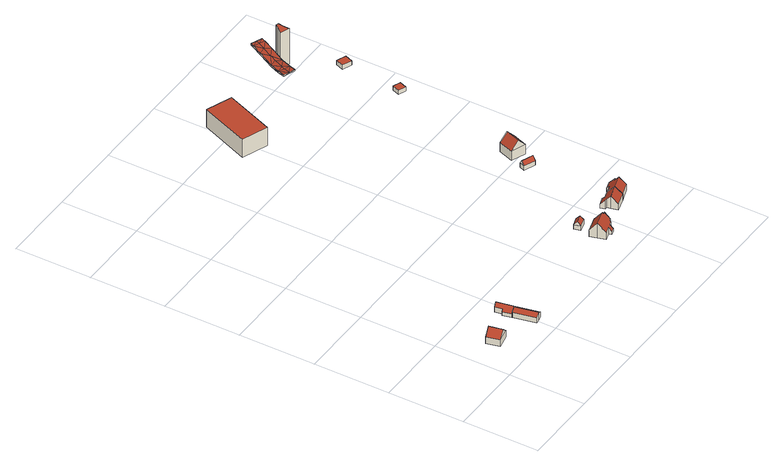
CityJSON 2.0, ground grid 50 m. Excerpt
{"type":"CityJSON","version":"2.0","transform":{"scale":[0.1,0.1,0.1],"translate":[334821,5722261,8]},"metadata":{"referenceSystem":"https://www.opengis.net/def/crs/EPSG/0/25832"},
"CityObjects":{
"building1":{"type":"Building","attributes":{"Geometrietyp2DReferenz":"3000","Gemeindeschluessel":"05170044","function":"31001_2100","roofType":"3100","measuredHeight":9.15},"address":[{"country":"Germany","locality":"Voerde","thoroughfareNumber":"18","thoroughfareName":"Schleusenstraße"}],"geometry":[{"type":"Solid","lod":"2","boundaries":[[[[0,1,2,3]],[[4,5,1,0]],[[6,7,5,4]],[[3,2,7,6]],[[0,8,4]],[[6,9,3]],[[3,9,8,0]],[[4,8,9,6]],[[1,5,7,2]]]],"semantics":{"surfaces":[{"type":"WallSurface"},{"type":"RoofSurface"},{"type":"GroundSurface"}],"values":[[0,0,0,0,0,0,1,1,2]]}}]},
"building2":{"type":"Building","attributes":{"Geometrietyp2DReferenz":"3000","Gemeindeschluessel":"05170044","function":"31001_2100","roofType":"3100","measuredHeight":5.26},"address":[{"country":"Germany","locality":"Voerde","thoroughfareNumber":"18","thoroughfareName":"Schleusenstraße"}],"geometry":[{"type":"Solid","lod":"2","boundaries":[[[[10,11,12,13]],[[14,15,11,10]],[[16,17,15,14]],[[18,19,17,16]],[[20,21,19,18]],[[22,23,21,20]],[[13,12,23,22]],[[10,13,22,20,14]],[[18,16,14,20]],[[11,15,17,19,21,23,12]]]],"semantics":{"surfaces":[{"type":"WallSurface"},{"type":"RoofSurface"},{"type":"GroundSurface"}],"values":[[0,0,0,0,0,0,0,1,1,2]]}}]},
"building3":{"type":"Building","attributes":{"Geometrietyp2DReferenz":"3000","Gemeindeschluessel":"05170044","function":"31001_1000","roofType":"3100","measuredHeight":5.33},"address":[{"country":"Germany","locality":"Voerde","thoroughfareNumber":"18","thoroughfareName":"Schleusenstraße"}],"geometry":[{"type":"Solid","lod":"2","boundaries":[[[[24,25,26,27]],[[28,29,25,24]],[[16,30,29,28]],[[31,32,30,16]],[[33,34,32,31]],[[35,36,34,33]],[[37,38,36,35]],[[27,26,38,37]],[[27,37,35,33,31,24]],[[16,28,24,31]],[[25,29,30,32,34,36,38,26]]]],"semantics":{"surfaces":[{"type":"WallSurface"},{"type":"RoofSurface"},{"type":"GroundSurface"}],"values":[[0,0,0,0,0,0,0,0,1,1,2]]}}]},
"building4":{"type":"Building","attributes":{"Geometrietyp2DReferenz":"3000","Gemeindeschluessel":"05170044","function":"31001_1010","roofType":"3100","measuredHeight":10.44},"address":[{"country":"Germany","locality":"Voerde","thoroughfareNumber":"14","thoroughfareName":"Schleusenstraße"}],"geometry":[{"type":"Solid","lod":"2","boundaries":[[[[39,40,41,42]],[[43,44,40,39]],[[45,46,44,43]],[[47,48,46,45]],[[49,50,48,47]],[[51,52,50,49]],[[53,54,52,51]],[[55,56,54,53]],[[57,58,56,55]],[[59,60,58,57]],[[61,62,60,59]],[[63,64,62,61]],[[65,66,64,63]],[[42,41,66,65]],[[47,45,43,49]],[[39,42,65,63,61,59,57,55,53,51,49,43]],[[40,44,46,48,50,52,54,56,58,60,62,64,66,41]]]],"semantics":{"surfaces":[{"type":"WallSurface"},{"type":"RoofSurface"},{"type":"GroundSurface"}],"values":[[0,0,0,0,0,0,0,0,0,0,0,0,0,0,1,1,2]]}}]},
"building5":{"type":"Building","attributes":{"Geometrietyp2DReferenz":"3000","Gemeindeschluessel":"05170044","function":"31001_2723","roofType":"3100","measuredHeight":5.44},"address":[{"country":"Germany","locality":"Voerde","thoroughfareNumber":"14","thoroughfareName":"Schleusenstraße"}],"geometry":[{"type":"Solid","lod":"2","boundaries":[[[[67,68,69,70]],[[71,72,68,67]],[[73,74,72,71]],[[70,69,74,73]],[[67,75,71]],[[73,76,70]],[[70,76,75,67]],[[71,75,76,73]],[[68,72,74,69]]]],"semantics":{"surfaces":[{"type":"WallSurface"},{"type":"RoofSurface"},{"type":"GroundSurface"}],"values":[[0,0,0,0,0,0,1,1,2]]}}]},
"building6":{"type":"Building","attributes":{"Geometrietyp2DReferenz":"3000","Gemeindeschluessel":"05170044","function":"31001_1010","roofType":"3100","measuredHeight":8.78},"address":[{"country":"Germany","locality":"Voerde","thoroughfareNumber":"12","thoroughfareName":"Schleusenstraße"}],"geometry":[{"type":"Solid","lod":"2","boundaries":[[[[77,78,79,80]],[[81,82,78,77]],[[83,84,82,81]],[[85,86,84,83]],[[87,88,86,85]],[[89,90,88,87]],[[91,92,90,89]],[[93,94,92,91]],[[95,96,94,93]],[[80,79,96,95]],[[91,89,87,85,83,81,77,93]],[[80,95,93,77]],[[78,82,84,86,88,90,92,94,96,79]]]],"semantics":{"surfaces":[{"type":"WallSurface"},{"type":"RoofSurface"},{"type":"GroundSurface"}],"values":[[0,0,0,0,0,0,0,0,0,0,1,1,2]]}}]},
"building7":{"type":"Building","attributes":{"Geometrietyp2DReferenz":"3000","Gemeindeschluessel":"05170044","function":"31001_2000","roofType":"1000","measuredHeight":13.06},"address":[{"country":"Germany","locality":"Wesel","thoroughfareNumber":"241","thoroughfareName":"Emmelsumer Straße"}],"geometry":[{"type":"Solid","lod":"2","boundaries":[[[[97,98,99,100]],[[101,102,98,97]],[[103,104,102,101]],[[100,99,104,103]],[[101,97,100,103]],[[98,102,104,99]]]],"semantics":{"surfaces":[{"type":"WallSurface"},{"type":"RoofSurface"},{"type":"GroundSurface"}],"values":[[0,0,0,0,1,2]]}}]},
"building8":{"type":"Building","attributes":{"Geometrietyp2DReferenz":"3000","Gemeindeschluessel":"05170044","function":"31001_1010","roofType":"3100","measuredHeight":8.73},"address":[{"country":"Germany","locality":"Voerde","thoroughfareNumber":"10","thoroughfareName":"Schleusenstraße"}],"geometry":[{"type":"Solid","lod":"2","boundaries":[[[[105,106,107,108]],[[109,110,106,105]],[[111,112,110,109]],[[113,114,112,111]],[[115,116,114,113]],[[95,117,116,115]],[[93,118,117,95]],[[91,119,118,93]],[[120,121,119,91]],[[108,107,121,120]],[[111,109,105,108,120,91,93,113]],[[95,115,113,93]],[[106,110,112,114,116,117,118,119,121,107]]]],"semantics":{"surfaces":[{"type":"WallSurface"},{"type":"RoofSurface"},{"type":"GroundSurface"}],"values":[[0,0,0,0,0,0,0,0,0,0,1,1,2]]}}]},
"building9":{"type":"Building","attributes":{"Geometrietyp2DReferenz":"3000","Gemeindeschluessel":"05170044","function":"31001_2723","roofType":"3100","measuredHeight":6.07},"address":[{"country":"Germany","locality":"Voerde","thoroughfareNumber":"2","thoroughfareName":"Schleusenstraße"}],"geometry":[{"type":"Solid","lod":"2","boundaries":[[[[122,123,124,125]],[[126,127,123,122]],[[128,129,127,126]],[[125,124,129,128]],[[122,130,126]],[[128,131,125]],[[125,131,130,122]],[[126,130,131,128]],[[123,127,129,124]]]],"semantics":{"surfaces":[{"type":"WallSurface"},{"type":"RoofSurface"},{"type":"GroundSurface"}],"values":[[0,0,0,0,0,0,1,1,2]]}}]},
"building10":{"type":"Building","attributes":{"Geometrietyp2DReferenz":"3000","Gemeindeschluessel":"05170044","function":"31001_1010","roofType":"3100","measuredHeight":12.15},"address":[{"country":"Germany","locality":"Voerde","thoroughfareNumber":"2","thoroughfareName":"Schleusenstraße"}],"geometry":[{"type":"Solid","lod":"2","boundaries":[[[[132,133,134,135]],[[136,137,133,132]],[[138,139,137,136]],[[135,134,139,138]],[[132,140,136]],[[138,141,135]],[[135,141,140,132]],[[136,140,141,138]],[[133,137,139,134]]]],"semantics":{"surfaces":[{"type":"WallSurface"},{"type":"RoofSurface"},{"type":"GroundSurface"}],"values":[[0,0,0,0,0,0,1,1,2]]}}]},
"building11":{"type":"Building","attributes":{"Geometrietyp2DReferenz":"3000","Gemeindeschluessel":"05170044","function":"31001_2000","roofType":"1000","measuredHeight":3.04},"address":[{"country":"Germany","locality":"Wesel","thoroughfareNumber":"241","thoroughfareName":"Emmelsumer Straße"}],"geometry":[{"type":"Solid","lod":"2","boundaries":[[[[142,143,144,145]],[[146,147,143,142]],[[148,149,147,146]],[[145,144,149,148]],[[146,142,145,148]],[[143,147,149,144]]]],"semantics":{"surfaces":[{"type":"WallSurface"},{"type":"RoofSurface"},{"type":"GroundSurface"}],"values":[[0,0,0,0,1,2]]}}]},
"building12":{"type":"Building","attributes":{"Geometrietyp2DReferenz":"2000","Gemeindeschluessel":"05170044","function":"53001_1800","roofType":"9999","measuredHeight":1},"geometry":[{"type":"MultiSurface","lod":"2","boundaries":[[[150,151,152]],[[151,153,152]],[[154,155,150]],[[155,151,150]],[[156,157,154]],[[157,155,154]],[[158,159,156]],[[159,157,156]],[[160,161,158]],[[161,159,158]],[[162,163,160]],[[163,161,160]],[[164,165,162]],[[165,163,162]],[[166,167,164]],[[167,165,164]],[[168,169,166]],[[169,167,166]],[[170,171,168]],[[171,169,168]],[[172,173,170]],[[173,171,170]],[[174,175,172]],[[175,173,172]],[[176,177,174]],[[177,175,174]],[[178,179,176]],[[179,177,176]],[[180,181,178]],[[181,179,178]],[[182,183,180]],[[183,181,180]],[[152,153,182]],[[153,183,182]],[[153,151,155]],[[153,155,184]],[[184,155,157]],[[157,155,159]],[[157,159,185]],[[185,159,186]],[[186,159,187]],[[187,159,161]],[[163,165,167]],[[163,167,188]],[[188,167,169]],[[188,169,171]],[[181,183,153]],[[181,153,184]],[[181,184,185]],[[185,184,157]],[[181,185,179]],[[179,185,186]],[[179,186,187]],[[179,187,177]],[[177,187,189]],[[189,187,161]],[[189,161,163]],[[189,163,188]],[[189,188,175]],[[173,188,171]],[[175,188,173]],[[189,175,177]],[[152,154,150]],[[152,190,154]],[[190,156,154]],[[156,158,154]],[[156,191,158]],[[191,192,158]],[[192,193,158]],[[193,160,158]],[[162,166,164]],[[162,194,166]],[[194,168,166]],[[194,170,168]],[[180,152,182]],[[180,190,152]],[[180,191,190]],[[191,156,190]],[[180,178,191]],[[178,192,191]],[[178,193,192]],[[178,176,193]],[[176,195,193]],[[195,160,193]],[[195,162,160]],[[195,194,162]],[[195,174,194]],[[174,172,194]],[[172,170,194]],[[195,176,174]]],"semantics":{"surfaces":[{"type":"WallSurface"},{"type":"GroundSurface"},{"type":"RoofSurface"}],"values":[0,0,0,0,0,0,0,0,0,0,0,0,0,0,0,0,0,0,0,0,0,0,0,0,0,0,0,0,0,0,0,0,0,0,1,1,1,1,1,1,1,1,1,1,1,1,1,1,1,1,1,1,1,1,1,1,1,1,1,1,1,1,2,2,2,2,2,2,2,2,2,2,2,2,2,2,2,2,2,2,2,2,2,2,2,2,2,2,2,2]}}]},
"building13":{"type":"Building","attributes":{"Geometrietyp2DReferenz":"3000","Gemeindeschluessel":"05170044","function":"31001_2000","roofType":"1000","measuredHeight":3.04},"address":[{"country":"Germany","locality":"Wesel","thoroughfareNumber":"241","thoroughfareName":"Emmelsumer Straße"}],"geometry":[{"type":"Solid","lod":"2","boundaries":[[[[196,197,198,199]],[[200,201,197,196]],[[202,203,201,200]],[[199,198,203,202]],[[200,196,199,202]],[[197,201,203,198]]]],"semantics":{"surfaces":[{"type":"WallSurface"},{"type":"RoofSurface"},{"type":"GroundSurface"}],"values":[[0,0,0,0,1,2]]}}]},
"building14":{"type":"Building","attributes":{"Geometrietyp2DReferenz":"3000","Gemeindeschluessel":"05170044","function":"31001_2000","roofType":"1000","measuredHeight":25.77},"address":[{"country":"Germany","locality":"Wesel","thoroughfareNumber":"241","thoroughfareName":"Emmelsumer Straße"}],"geometry":[{"type":"Solid","lod":"2","boundaries":[[[[204,205,206,207]],[[208,209,205,204]],[[210,211,209,208]],[[212,213,211,210]],[[214,215,213,212]],[[207,206,215,214]],[[212,210,208,204,207,214]],[[205,209,211,213,215,206]]]],"semantics":{"surfaces":[{"type":"WallSurface"},{"type":"RoofSurface"},{"type":"GroundSurface"}],"values":[[0,0,0,0,0,0,1,2]]}}]}
},
"vertices":[
[111,94,211],[111,94,164],[91,182,164],[91,182,211],[23,74,211],[23,74,164],[3,162,211],[3,162,164],[67,84,255],[47,172,255],
[281,158,200],[281,158,165],[282,155,165],[282,155,200],[311,164,217],[311,164,165],[341,170,200],[341,170,165],[372,23,200],[372,23,165],[343,16,217],[343,16,165],[313,10,200],[313,10,165],
[295,276,217],[295,276,164],[273,270,164],[273,270,200],[317,281,200],[317,281,164],[341,170,164],[318,165,217],[318,165,164],[281,158,190],[281,158,164],[268,218,189],[268,218,164],[283,221,200],[283,221,164],
[1162,70,218],[1162,70,171],[1212,85,171],[1212,85,218],[1147,118,276],[1147,118,171],[1132,166,218],[1132,166,171],[1234,197,218],[1234,197,171],[1248,149,276],[1248,149,171],[1250,143,268],[1250,143,171],[1265,147,268],[1265,147,171],[1275,113,226],[1275,113,171],[1261,108,226],[1261,108,171],[1263,101,218],[1263,101,171],[1238,93,218],[1238,93,171],[1244,73,193],[1244,73,171],[1218,65,193],[1218,65,171],
[1203,298,201],[1203,298,170],[1145,280,170],[1145,280,201],[1216,254,201],[1216,254,170],[1158,236,201],[1158,236,170],[1209,276,225],[1152,258,225],
[1417,197,258],[1417,197,170],[1430,153,170],[1430,153,213],[1409,222,232],[1409,222,170],[1396,219,232],[1396,219,170],[1386,252,196],[1386,252,170],[1440,269,196],[1440,269,170],[1444,253,213],[1444,253,170],[1491,267,213],[1491,267,170],[1505,224,258],[1505,224,170],[1519,180,213],[1519,180,170],
[909,2183,270],[909,2183,139],[1035,2502,139],[1035,2502,270],[743,2249,270],[743,2249,139],[869,2567,270],[869,2567,139],
[1586,313,196],[1586,313,171],[1533,297,171],[1533,297,196],[1596,280,231],[1596,280,171],[1584,276,231],[1584,276,171],[1592,250,258],[1592,250,171],[1605,207,213],[1605,207,171],[1519,180,171],[1505,224,171],[1491,267,171],[1538,281,213],[1538,281,171],
[1547,813,195],[1547,813,163],[1472,841,163],[1472,841,195],[1533,775,195],[1533,775,163],[1458,804,195],[1458,804,163],[1540,794,223],[1465,823,223],
[1536,1012,229],[1536,1012,161],[1499,915,161],[1499,915,229],[1630,976,229],[1630,976,161],[1594,879,229],[1594,879,161],[1583,994,282],[1547,897,282],
[1726,1761,188],[1726,1761,158],[1744,1810,158],[1744,1810,188],[1677,1780,188],[1677,1780,158],[1695,1829,188],[1695,1829,158],
[1491,2434,152],[1491,2434,142],[1529,2419,152],[1529,2419,142],[1509,2480,146],[1509,2480,136],[1510,2481,146],[1510,2481,136],[1536,2546,143],[1536,2546,133],[1577,2643,161],[1577,2643,151],[1604,2707,171],[1604,2707,161],[1613,2730,173],[1613,2730,163],[1650,2716,173],[1650,2716,163],[1687,2701,173],[1687,2701,163],[1678,2678,171],[1678,2678,161],[1678,2677,171],[1678,2677,161],[1678,2676,171],[1678,2676,161],[1651,2612,161],[1651,2612,151],[1610,2515,143],[1610,2515,133],[1584,2450,146],[1584,2450,136],[1566,2405,152],[1566,2405,142],[1547,2465,136],[1554,2484,139],[1580,2549,137],[1597,2587,144],[1641,2692,161],[1624,2651,153],[1547,2465,146],[1554,2484,149],[1580,2549,147],[1597,2587,154],[1641,2692,171],[1624,2651,163],
[1722,2223,191],[1722,2223,161],[1702,2170,161],[1702,2170,191],[1783,2199,191],[1783,2199,161],[1763,2147,191],[1763,2147,161],
[1760,2636,258],[1760,2636,0],[1742,2643,0],[1742,2643,258],[1756,2604,258],[1756,2604,0],[1754,2559,258],[1754,2559,0],[1694,2582,258],[1694,2582,0],[1723,2618,258],[1723,2618,0]
]}
